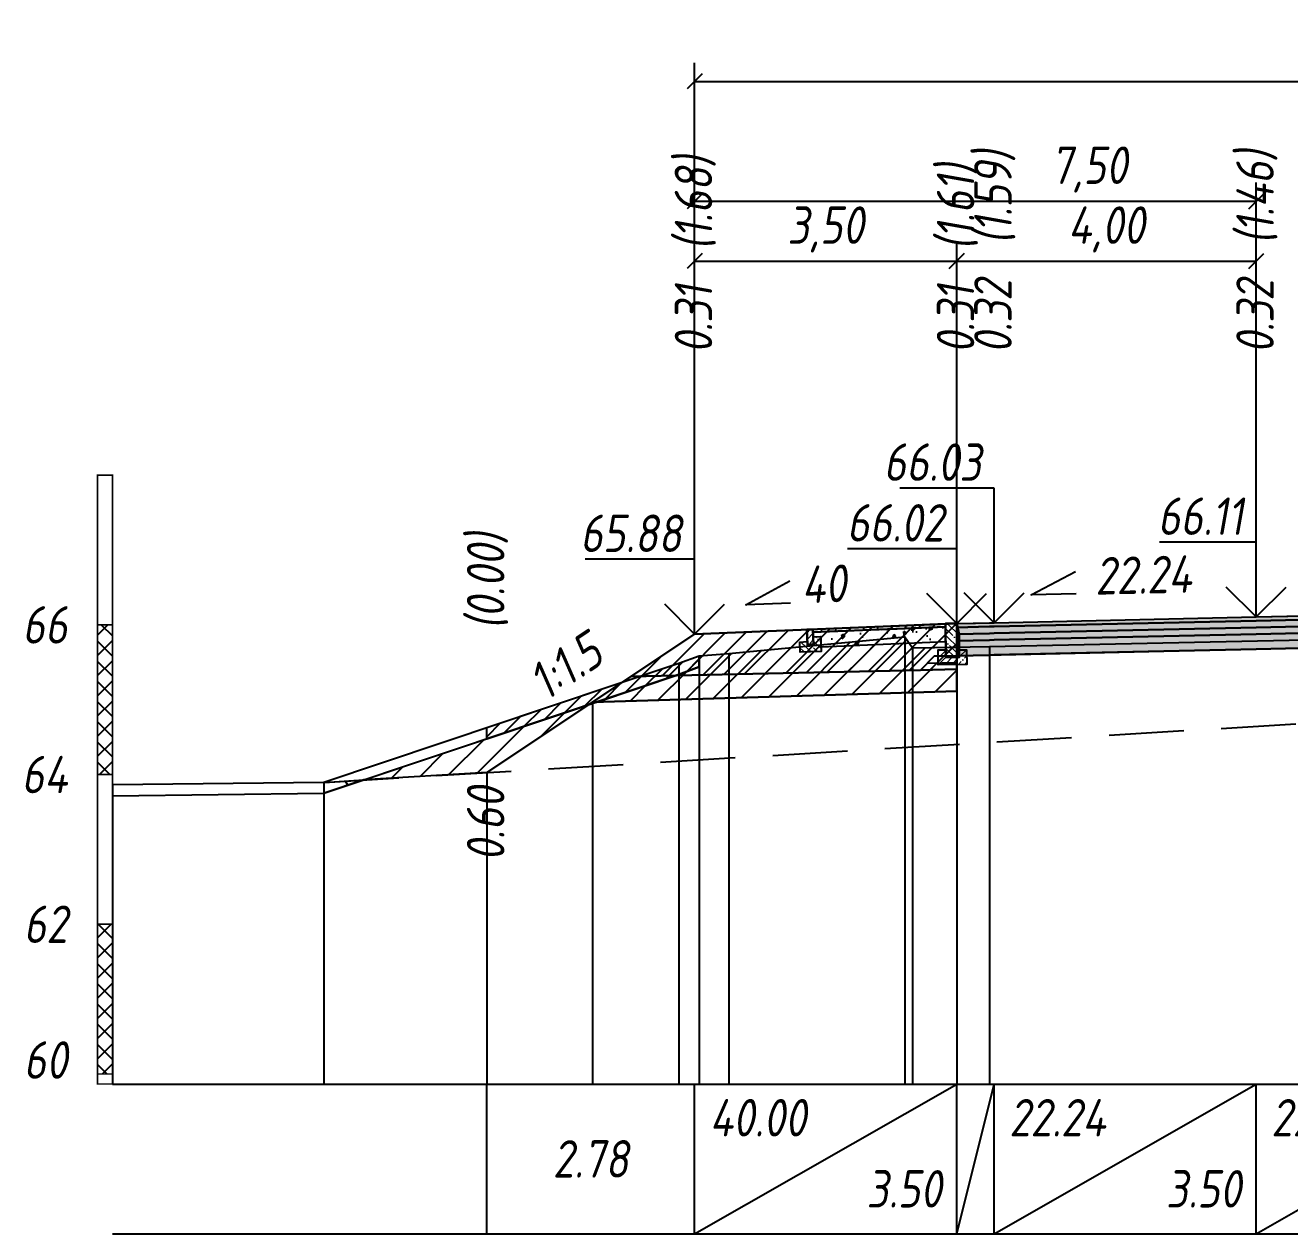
# Model space of a CAD drawing. Extents: x -717 to 1451, y -133302 to 233.
# Drawn here: x -408.2 to -323.8, y -124867.8 to -124787 of the extents above; entities that cross this region are included whole.
import ezdxf
from ezdxf.enums import TextEntityAlignment as Align

# ---------------------------------------------------------------- set-up
doc = ezdxf.new("R2010")
doc.units = 0
doc.linetypes.add('штриховая', pattern=[0.75, 0.5, -0.25])
for name, color, linetype in [('Интерполированный поперечник', 2, 'Continuous'), ('КОД_399', 252, 'Continuous'), ('Код_514', 1, 'Continuous'), ('Контур_0', 7, 'Continuous'), ('Контур_2521', 7, 'Continuous'), ('Контур_2564', 7, 'Continuous'), ('Контур_2660', 7, 'Continuous'), ('Контур_2665', 7, 'Continuous'), ('Контур_400', 7, 'Continuous'), ('Контур_508', 7, 'Continuous'), ('Контур_512', 7, 'Continuous'), ('Контур_513', 7, 'Continuous'), ('Контур_818', 7, 'Continuous'), ('Красный поперечник', 1, 'Continuous'), ('Линейка абсолютных высот', 7, 'Continuous'), ('Объём_2501', 7, 'Continuous'), ('Объём_2564', 7, 'Continuous'), ('Объём_2650', 7, 'Continuous'), ('Объём_2660', 7, 'Continuous'), ('Объём_2661', 7, 'Continuous'), ('Объём_2665', 7, 'Continuous'), ('Объём_2666', 7, 'Continuous'), ('Объём_2667', 7, 'Continuous'), ('Объём_2668', 7, 'Continuous'), ('Объём_2669', 7, 'Continuous'), ('Объём_2675', 7, 'Continuous'), ('Откосы', 7, 'Continuous'), ('Отметки покрытия', 7, 'Continuous'), ('Рабочие отметки', 7, 'Continuous'), ('Рабочие отметки доп.', 7, 'Continuous'), ('Слои выравнивания', 7, 'Continuous'), ('Таблица', 7, 'Continuous'), ('Уклоны проезжей части', 7, 'Continuous'), ('Черный поперечник', 3, 'Continuous')]:
    doc.layers.add(name, color=color, linetype=linetype)
for name, color, linetype, true_color in [('Контур_2540', 2, 'Continuous', 0xffff00), ('Контур_2560', 2, 'Continuous', 0xffff00), ('Контур_2561', 7, 'Continuous', 0xff8040), ('Контур_2562', 3, 'Continuous', 0x00ff00), ('Контур_2563', 7, 'Continuous', 0xff8000), ('Контур_2570', 7, 'Continuous', 0x80ff00), ('Контур_2725', 7, 'Continuous', 0x323232), ('Контур_2736', 4, 'Continuous', 0x00ffff), ('Контур_2737', 4, 'Continuous', 0x00ffff), ('Контур_2738', 4, 'Continuous', 0x00ffff), ('Контур_2739', 4, 'Continuous', 0x00ffff), ('Контур_2741', 4, 'Continuous', 0x00ffff), ('Контур_2742', 4, 'Continuous', 0x00ffff), ('Контур_2743', 4, 'Continuous', 0x00ffff), ('Контур_2744', 7, 'Continuous', 0xa4ffff), ('Контур_2745', 7, 'Continuous', 0xa4ffff), ('Контур_2747', 4, 'Continuous', 0x00ffff), ('Контур_2748', 4, 'Continuous', 0x00ffff), ('Контур_2749', 4, 'Continuous', 0x00ffff), ('Контур_2750', 4, 'Continuous', 0x00ffff), ('Контур_2751', 4, 'Continuous', 0x00ffff), ('Контур_2752', 4, 'Continuous', 0x00ffff), ('Контур_2760', 7, 'Continuous', 0x323232), ('Контур_2761', 7, 'Continuous', 0x323232), ('Контур_2762', 7, 'Continuous', 0x323232), ('Контур_2763', 7, 'Continuous', 0x323232), ('Контур_402', 7, 'Continuous', 0xff6464), ('Контур_703', 4, 'Continuous', 0x00ffff), ('Контур_705', 4, 'Continuous', 0x00ffff), ('Контур_707', 4, 'Continuous', 0x00ffff), ('Контур_720', 131, 'Continuous', 0xaaffff), ('Объём_2520', 7, 'Continuous', 0x80ffff), ('Объём_2540', 2, 'Continuous', 0xffff00), ('Объём_2560', 2, 'Continuous', 0xffff00), ('Объём_2561', 7, 'Continuous', 0xff8040), ('Объём_2562', 3, 'Continuous', 0x00ff00), ('Объём_2563', 7, 'Continuous', 0xff8000), ('Объём_2570', 7, 'Continuous', 0x80ff00), ('Объём_2600', 7, 'Continuous', 0x808000), ('Объём_2746', 2, 'Continuous', 0xffff00)]:
    doc.layers.add(name, color=color, linetype=linetype, true_color=true_color)
doc.styles.get("Standard").update_dxf_attribs({"font": 'txt', "height": 2.5})
doc.styles.add('М', font='romand.shx', dxfattribs={"width": 0.8, "oblique": 10, "height": 2.5})
doc.dimstyles.new('ISO-25', dxfattribs={"dimtxt": 2.5, "dimasz": 2.5, "dimexe": 1.25, "dimexo": 0.625, "dimtad": 1, "dimtxsty": 'Standard', "dimcen": 2.5, "dimadec": 0, "dimazin": 0, "dimtfac": 1, "dimtmove": 0, "dimatfit": 3, "dimfxl": 1, "dimarcsym": 0})
pattern_1 = [(45.00000125, (-482.4172, 51.2456), (-0.6735192404, 0.673519211), []), (135.0000003, (-482.4172, 51.2456), (-0.673519222, -0.67351923), [])]
pattern_2 = [(45, (-482.4172, 51.2456), (-0.898025612, 0.898025612), [])]

# ---------------------------------------------------------------- blocks, each defined once
blk = doc.blocks.new('_Oblique')
at = {"color": 0, "linetype": 'ByBlock', "lineweight": -2}
blk.add_line((-0.5, -0.5), (0.5, 0.5), dxfattribs=at)
blk = doc.blocks.new('*D2633')
at = {"color": 0, "lineweight": -2, "transparency": 16777216}
for p, q in [((-363.541, -124827.133), (-363.541, -124801.529)), ((-346.041, -124826.433), (-346.041, -124801.529)), ((-363.541, -124802.779), (-346.041, -124802.779))]:
    blk.add_line(p, q, dxfattribs=at)
at = {"layer": 'Defpoints', "color": 0, "transparency": 16777216}
for p in [(-346.041, -124802.779), (-346.041, -124827.058), (-363.541, -124827.758)]:
    blk.add_point(p, dxfattribs=at)
at = {"color": 0, "lineweight": -2, "transparency": 16777216, "rotation": 180}
blk.add_blockref('_Oblique', (-363.541, -124802.779), dxfattribs=at)
at = {"color": 0, "lineweight": -2, "transparency": 16777216}
blk.add_blockref('_Oblique', (-346.041, -124802.779), dxfattribs=at)
at = {"color": 0, "transparency": 16777216, "insert": (-354.791, -124800.666), "char_height": 2.5, "width": 9.58333, "attachment_point": 5, "style": 'М'}
blk.add_mtext('3,50', dxfattribs=at)
blk = doc.blocks.new('*D2635')
at = {"color": 0, "lineweight": -2, "transparency": 16777216}
for p, q in [((-346.041, -124826.433), (-346.041, -124801.529)), ((-326.041, -124825.988), (-326.041, -124801.529)), ((-346.041, -124802.779), (-326.041, -124802.779))]:
    blk.add_line(p, q, dxfattribs=at)
at = {"layer": 'Defpoints', "color": 0, "transparency": 16777216}
for p in [(-326.041, -124802.779), (-346.041, -124827.058), (-326.041, -124826.613)]:
    blk.add_point(p, dxfattribs=at)
at = {"color": 0, "lineweight": -2, "transparency": 16777216, "rotation": 180}
blk.add_blockref('_Oblique', (-346.041, -124802.779), dxfattribs=at)
at = {"color": 0, "lineweight": -2, "transparency": 16777216}
blk.add_blockref('_Oblique', (-326.041, -124802.779), dxfattribs=at)
at = {"color": 0, "transparency": 16777216, "insert": (-336.041, -124800.666), "char_height": 2.5, "width": 9.16667, "attachment_point": 5, "style": 'М'}
blk.add_mtext('4,00', dxfattribs=at)
blk = doc.blocks.new('*D2638')
at = {"color": 0, "lineweight": -2, "transparency": 16777216}
for p, q in [((-363.541, -124827.133), (-363.541, -124797.529)), ((-326.041, -124825.988), (-326.041, -124797.529)), ((-363.541, -124798.779), (-326.041, -124798.779))]:
    blk.add_line(p, q, dxfattribs=at)
at = {"layer": 'Defpoints', "color": 0, "transparency": 16777216}
for p in [(-326.041, -124798.779), (-326.041, -124826.613), (-363.541, -124827.758)]:
    blk.add_point(p, dxfattribs=at)
at = {"color": 0, "lineweight": -2, "transparency": 16777216, "rotation": 180}
blk.add_blockref('_Oblique', (-363.541, -124798.779), dxfattribs=at)
at = {"color": 0, "lineweight": -2, "transparency": 16777216}
blk.add_blockref('_Oblique', (-326.041, -124798.779), dxfattribs=at)
at = {"color": 0, "transparency": 16777216, "insert": (-337.198, -124796.666), "char_height": 2.5, "width": 9.58333, "attachment_point": 5, "style": 'М'}
blk.add_mtext('7,50', dxfattribs=at)
blk = doc.blocks.new('*D2639')
at = {"color": 0, "lineweight": -2, "transparency": 16777216}
for p, q in [((-363.541, -124827.133), (-363.541, -124789.529)), ((-227.019, -124825.682), (-227.019, -124789.529)), ((-363.541, -124790.779), (-227.019, -124790.779))]:
    blk.add_line(p, q, dxfattribs=at)
at = {"layer": 'Defpoints', "color": 0, "transparency": 16777216}
for p in [(-227.019, -124790.779), (-227.019, -124826.307), (-363.541, -124827.758)]:
    blk.add_point(p, dxfattribs=at)
at = {"color": 0, "lineweight": -2, "transparency": 16777216, "rotation": 180}
blk.add_blockref('_Oblique', (-363.541, -124790.779), dxfattribs=at)
at = {"color": 0, "lineweight": -2, "transparency": 16777216}
blk.add_blockref('_Oblique', (-227.019, -124790.779), dxfattribs=at)
at = {"color": 0, "transparency": 16777216, "insert": (-295.28, -124788.666), "char_height": 2.5, "width": 12.08333, "attachment_point": 5, "style": 'М'}
blk.add_mtext('27,30', dxfattribs=at)
blk = doc.blocks.new('Тротуар1')
at = {"linetype": 'Continuous', "lineweight": 13}
h = blk.add_hatch(dxfattribs=at)
h.set_pattern_fill('ANSI35', scale=5, angle=90)
h.set_pattern_definition([(135, (-1541.6927, -4801.9416), (-0.88388348, -0.88388348), []), (135, (-1541.6927, -4801.0577), (-0.88388348, -0.88388348), [1.5625, -0.3125, 0, -0.3125])])
h.paths.add_polyline_path([(-16.72, -1.24), (-17.72, -1.24), (-17.72, -2.24), (-18.52, -2.24), (-18.52, -1.85), (-19.52, -1.89), (-19.52, -3.24), (-16.72, -3.24)])
h = blk.add_hatch(dxfattribs=at)
h.set_pattern_fill('ANSI35', scale=5)
h.set_pattern_definition([(45, (-1541.6927, -4800.4416), (-0.88388348, 0.88388348), []), (45, (-1540.8088, -4800.4416), (-0.88388348, 0.88388348), [1.5625, -0.3125, 0, -0.3125])])
h.paths.add_polyline_path([(-17.72, -0.24), (-18.52, -0.24), (-18.52, -2.24), (-17.72, -2.24)])
at = {"linetype": 'Continuous'}
h = blk.add_hatch(dxfattribs=at)
h.set_pattern_fill('ANSI31', color=256, scale=15, angle=45, style=0)
h.set_pattern_definition([(90, (-1932.1888, -4954.235), (-1.875, 3e-16), [])])
h.paths.add_polyline_path([(0, 0), (-17.72, -0.24), (-17.71, -0.63), (-11.04, -0.58), (0, -0.4)])
at = {"layer": 'КОД_399'}
h = blk.add_hatch(dxfattribs=at)
h.set_pattern_fill('AR-CONC', scale=0.7, angle=45, style=0)
h.set_pattern_definition([(95, (-1932.189, -4954.235), (3.860864, 3.2396496), [0.525, -5.775]), (40, (-1932.189, -4954.235), (-4.409945, 3.036377), [0.42, -4.62]), (145.45144, (-1931.867, -4953.965), (-0.549081, 6.2760265), [0.4461813, -4.907995]), (91.1842, (-1933.179, -4953.245), (6.101854, 4.4632964), [0.7875, -8.6625]), (141.63564, (-1932.67, -4952.873), (-0.1953, 9.447982), [0.669272, -7.361996]), (36.18416, (-1933.179, -4953.245), (-0.1953, 9.447982), [0.63, -6.93]), (66, (-1932.4363, -4952.9975), (4.947401, 0.9616773), [0.525, -5.775]), (11, (-1932.4363, -4952.9975), (-2.38496, 4.793659), [0.42, -4.62]), (116.45144, (-1932.024, -4952.9174), (2.562441, 5.7553363), [0.4461813, -4.907995]), (82.5, (-1932.1888, -4954.235), (-1.5875523, 1.7079287), [0, -4.564, 0, -4.69, 0, -4.6375]), (52.5, (-1932.1888, -4954.235), (-0.6501106, 3.2543661), [0, -2.674, 0, -4.459, 0, -1.7675]), (12.5, (-1933.2926, -4955.3388), (2.7539272, 2.5306453), [0, -1.75, 0, -5.46, 0, -7.245]), (2.5, (-1933.7876, -4955.8337), (2.3911299, 3.3821186), [0, -2.275, 0, -3.626, 0, -5.145])])
h.paths.add_polyline_path([(0, -0.4), (-17.71, -0.63), (-17.72, -1.24), (-16.71, -1.24), (-16.72, -2.62), (-0.07, -2.41)])
at = {"linetype": 'Continuous'}
blk.add_lwpolyline([(-17.72, -1.24), (-16.72, -1.24), (-16.72, -3.24), (-19.52, -3.24), (-19.52, -1.89), (-18.52, -1.85)], dxfattribs=at)
at = {"color": 7, "lineweight": 30}
for points in [[(-18.52, -0.24), (-18.52, -2.24), (-17.72, -2.24), (-17.72, -0.24), (-18.52, -0.24)], [(-8.6, -0.53), (0, -0.4)]]:
    blk.add_lwpolyline(points, dxfattribs=at)
for points in [[(0, 0), (-17.72, -0.24), (-17.72, -0.63), (0, -0.4)], [(0, -0.4), (-17.71, -0.63), (-17.72, -1.24), (-16.71, -1.24), (-16.72, -2.62), (-0.07, -2.39)]]:
    blk.add_lwpolyline(points, close=True)
blk = doc.blocks.new('БР100.30.18')
at = {"linetype": 'Continuous', "lineweight": 13}
h = blk.add_hatch(dxfattribs=at)
h.set_pattern_fill('ANSI35', scale=5)
h.set_pattern_definition([(45, (-1504.996, -4799.2297), (-0.88388348, 0.88388348), []), (45, (-1504.1121, -4799.2297), (-0.88388348, 0.88388348), [1.5625, -0.3125, 0, -0.3125])])
h.paths.add_polyline_path([(0.3, 3.47), (1.8, 3.47), (1.8, -1.03), (0, -1.03), (0, 1.97)])
h = blk.add_hatch(dxfattribs=at)
h.set_pattern_fill('ANSI35', scale=5, angle=90)
h.set_pattern_definition([(135, (-1504.996, -4800.7297), (-0.88388348, -0.88388348), []), (135, (-1504.996, -4799.8458), (-0.88388348, -0.88388348), [1.5625, -0.3125, 0, -0.3125])])
h.paths.add_polyline_path([(-1, -0.03), (0, -0.03), (0, -1.03), (1.8, -1.03), (1.8, -0.03), (2.8, -0.03), (2.8, -2.03), (-1, -2.03)])
at = {"color": 7, "lineweight": 30}
blk.add_lwpolyline([(1.8, -1.03), (0, -1.03), (0, 1.97), (0.3, 3.47), (1.8, 3.47)], close=True, dxfattribs=at)
at = {"linetype": 'Continuous'}
blk.add_lwpolyline([(0, -0.03), (-1, -0.03), (-1, -2.03), (2.8, -2.03), (2.8, -0.03), (1.8, -0.03)], dxfattribs=at)

msp = doc.modelspace()

# ---------------------------------------------------------------- hatches: boundary and pattern name
at = {"layer": 'Линейка абсолютных высот'}
h = msp.add_hatch(dxfattribs=at)
h.set_pattern_fill('ANSI37', scale=0.3, style=0)
h.set_pattern_definition(pattern_1)
h.paths.add_polyline_path([(-402.417, -124837.079), (-402.417, -124827.079), (-403.417, -124827.079), (-403.417, -124837.079)])
h = msp.add_hatch(dxfattribs=at)
h.set_pattern_fill('ANSI37', scale=0.3, style=0)
h.set_pattern_definition(pattern_1)
h.paths.add_polyline_path([(-402.417, -124857.079), (-402.417, -124847.079), (-403.417, -124847.079), (-403.417, -124857.079)])
at = {"layer": 'Объём_2563'}
h = msp.add_hatch(dxfattribs=at)
h.set_pattern_fill('ANSI31', color=256, scale=0.3)
h.set_pattern_definition([(45, (-482.4172, 51.2456), (-0.673519209, 0.673519209), [])])
h.paths.add_polyline_path([(-363.541, -124827.696), (-346.041, -124826.996), (-346.041, -124829.146), (-347.541, -124829.179), (-348.461, -124830.1), (-367.791, -124830.53)])
at = {"layer": 'Объём_2570'}
h = msp.add_hatch(dxfattribs=at)
h.set_pattern_fill('ANSI31', color=256, scale=0.2)
h.set_pattern_definition([(45, (-482.41724, 51.2456), (-0.449012806, 0.449012806), [])])
h.paths.add_polyline_path([(-363.239, -124829.892), (-364.593, -124830.394), (-377.417, -124834.688), (-377.417, -124833.938), (-364.593, -124829.644), (-363.239, -124829.142)])
at = {"layer": 'Объём_2600'}
h = msp.add_hatch(dxfattribs=at)
h.set_pattern_fill('ANSI31', color=6, scale=0.4)
h.set_pattern_definition(pattern_2)
h.paths.add_polyline_path([(-346.041, -124831.514), (-370.094, -124832.236), (-364.593, -124830.394), (-363.239, -124829.892), (-363.239, -124829.142), (-361.247, -124829.001), (-349.494, -124827.869), (-348.994, -124828.619), (-346.041, -124828.564)])
h = msp.add_hatch(dxfattribs=at)
h.set_pattern_fill('ANSI31', color=6, scale=0.4)
h.set_pattern_definition(pattern_2)
h.paths.add_polyline_path([(-370.61, -124832.409), (-377.417, -124836.947), (-385.641, -124837.442)])
h = msp.add_hatch(dxfattribs=at)
h.set_pattern_fill('HONEY', color=5, scale=0.3)
h.set_pattern_definition([(0, (-482.4172, 51.2456), (1.42875, 0.8248891935), [0.9525, -1.905]), (120, (-482.4172, 51.2456), (-1.428749997, 0.824889199), [0.9525, -1.905]), (60, (-482.4172, 51.2456), (3e-09, 1.6497783924), [-1.905, 0.9525])])
h.paths.add_polyline_path([(-388.276, -124838.324), (-388.276, -124837.6), (-385.641, -124837.442)])
at = {"layer": 'Слои выравнивания'}
for color, points in [(2, [(-346.041, -124826.996), (-343.858, -124826.947), (-343.541, -124826.94), (-326.041, -124826.551), (-313.307, -124826.268), (-308.541, -124826.162), (-287.791, -124825.717), (-287.791, -124825.967), (-308.541, -124826.412), (-313.307, -124826.518), (-326.041, -124826.801), (-343.541, -124827.19), (-343.858, -124827.197), (-346.041, -124827.246)]), (3, [(-346.041, -124827.246), (-343.858, -124827.197), (-343.541, -124827.19), (-326.041, -124826.801), (-313.307, -124826.518), (-308.541, -124826.412), (-287.791, -124825.967), (-287.791, -124826.417), (-308.541, -124826.862), (-313.307, -124826.968), (-326.041, -124827.251), (-343.541, -124827.64), (-343.858, -124827.647), (-346.041, -124827.696)]), (4, [(-346.041, -124827.696), (-343.858, -124827.647), (-343.541, -124827.64), (-326.041, -124827.251), (-313.307, -124826.968), (-308.541, -124826.862), (-287.791, -124826.417), (-287.791, -124826.867), (-308.541, -124827.312), (-313.307, -124827.418), (-326.041, -124827.701), (-343.541, -124828.09), (-343.858, -124828.097), (-346.041, -124828.146)]), (5, [(-346.041, -124828.146), (-343.858, -124828.097), (-343.541, -124828.09), (-326.041, -124827.701), (-313.307, -124827.418), (-308.541, -124827.312), (-287.791, -124826.867), (-287.791, -124827.867), (-308.541, -124828.312), (-313.307, -124828.418), (-326.041, -124828.701), (-343.541, -124829.09), (-343.858, -124829.097), (-346.041, -124829.146)])]:
    msp.add_hatch(color=color, dxfattribs=at).paths.add_polyline_path(points)

# ---------------------------------------------------------------- linework, layer by layer
at = {"layer": 'Интерполированный поперечник', "linetype": 'штриховая', "ltscale": 10, "flags": 128}
msp.add_lwpolyline([(-388.276, -124837.6), (-244.104, -124828.928)], dxfattribs=at)
at = {"layer": 'Код_514'}
for p, q in [((-377.417, -124867.754), (-377.417, -124857.754)), ((-363.541, -124867.754), (-363.541, -124857.754)), ((-363.541, -124867.754), (-346.041, -124857.754)), ((-346.041, -124867.754), (-346.041, -124857.754)), ((-346.041, -124867.754), (-343.541, -124857.754)), ((-343.541, -124867.754), (-343.541, -124857.754)), ((-343.541, -124867.754), (-326.041, -124857.754)), ((-326.041, -124867.754), (-326.041, -124857.754)), ((-326.041, -124867.754), (-308.541, -124857.754))]:
    msp.add_line(p, q, dxfattribs=at)
at = {"layer": 'Контур_0', "flags": 128}
for points in [[(-363.541, -124827.696), (-377.417, -124836.947), (-377.417, -124836.947), (-377.417, -124836.947), (-377.417, -124836.947), (-377.417, -124836.947), (-377.417, -124836.947), (-377.417, -124836.947), (-377.417, -124836.947), (-377.417, -124836.947), (-377.417, -124836.947), (-377.417, -124836.947), (-377.417, -124836.947), (-377.417, -124836.947), (-377.417, -124836.947), (-377.417, -124836.947)], [(-363.541, -124827.696), (-377.417, -124836.947), (-377.417, -124836.947), (-377.417, -124836.947), (-377.417, -124836.947), (-377.417, -124836.947), (-377.417, -124836.947), (-377.417, -124836.947), (-377.417, -124836.947), (-377.417, -124836.947), (-377.417, -124836.947), (-377.417, -124836.947), (-377.417, -124836.947), (-377.417, -124836.947), (-377.417, -124836.947), (-377.417, -124836.947), (-377.417, -124836.947), (-377.417, -124836.947), (-377.417, -124836.947), (-377.417, -124836.947), (-377.417, -124836.947), (-377.417, -124836.947), (-377.417, -124836.947), (-377.417, -124836.947), (-377.417, -124836.947), (-377.417, -124836.947), (-377.417, -124836.947), (-377.417, -124836.947), (-377.417, -124836.947), (-377.417, -124836.947)], [(-367.791, -124830.53), (-348.461, -124830.1), (-347.541, -124829.179), (-346.041, -124829.146)], [(-347.541, -124829.179), (-346.041, -124829.146), (-346.041, -124830.046), (-348.461, -124830.1), (-347.541, -124829.179), (-347.541, -124829.179)]]:
    msp.add_lwpolyline(points, dxfattribs=at)
at = {"layer": 'Контур_2521', "color": 250, "flags": 128}
msp.add_lwpolyline([(-348.001, -124829.639), (-346.041, -124829.596)], dxfattribs=at)
at = {"layer": 'Контур_2540', "flags": 128}
msp.add_lwpolyline([(-348.461, -124830.1), (-346.041, -124830.046), (-346.041, -124831.514), (-370.363, -124832.244), (-367.791, -124830.53), (-348.461, -124830.1), (-348.461, -124830.1)], dxfattribs=at)
at = {"layer": 'Контур_2560', "flags": 128}
msp.add_lwpolyline([(-363.541, -124827.696), (-363.541, -124827.696), (-363.541, -124827.696), (-346.041, -124826.996)], dxfattribs=at)
at = {"layer": 'Контур_2561', "flags": 128}
msp.add_lwpolyline([(-346.041, -124826.996), (-346.041, -124826.996), (-363.541, -124827.696), (-363.541, -124827.696), (-346.041, -124826.996)], dxfattribs=at)
at = {"layer": 'Контур_2562', "flags": 128}
msp.add_lwpolyline([(-363.541, -124827.696), (-363.541, -124827.696), (-363.541, -124827.696), (-363.541, -124827.696), (-363.541, -124827.696)], dxfattribs=at)
at = {"layer": 'Контур_2563', "flags": 128}
msp.add_lwpolyline([(-363.541, -124827.696), (-346.041, -124826.996), (-346.041, -124829.146), (-347.541, -124829.179), (-348.461, -124830.1), (-367.791, -124830.53), (-363.541, -124827.696), (-363.541, -124827.696)], dxfattribs=at)
at = {"layer": 'Контур_2564', "flags": 128}
msp.add_lwpolyline([(-363.541, -124827.696), (-346.041, -124826.996)], dxfattribs=at)
at = {"layer": 'Контур_2570', "flags": 128}
msp.add_lwpolyline([(-402.417, -124838.504), (-388.302, -124838.333), (-388.302, -124838.333), (-364.593, -124830.394), (-363.239, -124829.892), (-363.239, -124829.142), (-361.247, -124829.001), (-349.494, -124827.869), (-348.994, -124828.619), (-343.858, -124828.523), (-313.307, -124827.869), (-287.791, -124827.493), (-269.343, -124827.221), (-264.034, -124827.114), (-262.58, -124827.151), (-254.172, -124826.565), (-254.172, -124827.315), (-245.046, -124829.454), (-244.162, -124829.656), (-244.162, -124829.656), (-244.009, -124829.665), (-224.061, -124831.022), (-223.653, -124831.006), (-189.093, -124829.575)], dxfattribs=at)
at = {"layer": 'Контур_2660', "flags": 128}
msp.add_lwpolyline([(-370.363, -124832.244), (-346.041, -124831.514)], dxfattribs=at)
at = {"layer": 'Контур_2665', "flags": 128}
msp.add_lwpolyline([(-363.541, -124827.696), (-363.541, -124827.696)], dxfattribs=at)
at = {"layer": 'Контур_2725', "flags": 128}
msp.add_lwpolyline([(-346.041, -124829.146), (-343.858, -124829.097), (-343.541, -124829.09), (-326.041, -124828.701), (-313.307, -124828.418), (-308.541, -124828.312), (-287.791, -124827.867), (-269.343, -124828.023), (-267.041, -124828.043), (-264.034, -124828.069)], dxfattribs=at)
at = {"layer": 'Контур_2736', "flags": 128}
msp.add_lwpolyline([(-363.541, -124827.696), (-377.417, -124836.947)], dxfattribs=at)
at = {"layer": 'Контур_2737', "flags": 128}
msp.add_lwpolyline([(-377.417, -124836.947), (-377.417, -124836.947)], dxfattribs=at)
at = {"layer": 'Контур_2738', "flags": 128}
msp.add_lwpolyline([(-377.417, -124836.947), (-377.417, -124836.947)], dxfattribs=at)
at = {"layer": 'Контур_2739', "flags": 128}
msp.add_lwpolyline([(-377.417, -124836.947), (-377.417, -124836.947)], dxfattribs=at)
at = {"layer": 'Контур_2741', "flags": 128}
msp.add_lwpolyline([(-377.417, -124836.947), (-377.417, -124836.947)], dxfattribs=at)
at = {"layer": 'Контур_2742', "flags": 128}
msp.add_lwpolyline([(-377.417, -124836.947), (-377.417, -124836.947)], dxfattribs=at)
at = {"layer": 'Контур_2743', "flags": 128}
msp.add_lwpolyline([(-377.417, -124836.947), (-377.417, -124836.947)], dxfattribs=at)
at = {"layer": 'Контур_2744', "flags": 128}
msp.add_lwpolyline([(-377.417, -124836.947), (-377.417, -124836.947)], dxfattribs=at)
msp.add_lwpolyline([(-377.417, -124836.947), (-377.417, -124836.947)], dxfattribs=at)
msp.add_lwpolyline([(-377.417, -124836.947), (-377.417, -124836.947)], dxfattribs=at)
msp.add_lwpolyline([(-377.417, -124836.947), (-377.417, -124836.947)], dxfattribs=at)
msp.add_lwpolyline([(-377.417, -124836.947), (-377.417, -124836.947)], dxfattribs=at)
msp.add_lwpolyline([(-377.417, -124836.947), (-377.417, -124836.947)], dxfattribs=at)
at = {"layer": 'Контур_2745', "flags": 128}
msp.add_lwpolyline([(-377.417, -124836.947), (-377.417, -124836.947)], dxfattribs=at)
msp.add_lwpolyline([(-377.417, -124836.947), (-377.417, -124836.947)], dxfattribs=at)
msp.add_lwpolyline([(-377.417, -124836.947), (-377.417, -124836.947)], dxfattribs=at)
msp.add_lwpolyline([(-377.417, -124836.947), (-377.417, -124836.947)], dxfattribs=at)
msp.add_lwpolyline([(-377.417, -124836.947), (-377.417, -124836.947)], dxfattribs=at)
msp.add_lwpolyline([(-377.417, -124836.947), (-377.417, -124836.947)], dxfattribs=at)
at = {"layer": 'Контур_2747', "flags": 128}
msp.add_lwpolyline([(-377.417, -124836.947), (-377.417, -124836.947)], dxfattribs=at)
at = {"layer": 'Контур_2748', "flags": 128}
msp.add_lwpolyline([(-377.417, -124836.947), (-377.417, -124836.947)], dxfattribs=at)
at = {"layer": 'Контур_2749', "flags": 128}
msp.add_lwpolyline([(-377.417, -124836.947), (-377.417, -124836.947)], dxfattribs=at)
at = {"layer": 'Контур_2750', "flags": 128}
msp.add_lwpolyline([(-377.417, -124836.947), (-377.417, -124836.947)], dxfattribs=at)
at = {"layer": 'Контур_2751', "flags": 128}
msp.add_lwpolyline([(-377.417, -124836.947), (-377.417, -124836.947)], dxfattribs=at)
at = {"layer": 'Контур_2752', "flags": 128}
msp.add_lwpolyline([(-377.417, -124836.947), (-377.417, -124836.947)], dxfattribs=at)
at = {"layer": 'Контур_2760', "flags": 128}
msp.add_lwpolyline([(-346.041, -124826.996), (-343.858, -124826.947), (-343.541, -124826.94), (-326.041, -124826.551), (-313.307, -124826.268), (-308.541, -124826.162), (-287.791, -124825.717), (-269.343, -124825.873), (-267.041, -124825.893), (-264.034, -124825.919)], dxfattribs=at)
at = {"layer": 'Контур_2761', "flags": 128}
msp.add_lwpolyline([(-346.041, -124827.246), (-343.858, -124827.197), (-343.541, -124827.19), (-326.041, -124826.801), (-313.307, -124826.518), (-308.541, -124826.412), (-287.791, -124825.967), (-269.343, -124826.123), (-267.041, -124826.143), (-264.034, -124826.169)], dxfattribs=at)
at = {"layer": 'Контур_2762', "flags": 128}
msp.add_lwpolyline([(-346.041, -124827.696), (-343.858, -124827.647), (-343.541, -124827.64), (-326.041, -124827.251), (-313.307, -124826.968), (-308.541, -124826.862), (-287.791, -124826.417), (-269.343, -124826.573), (-267.041, -124826.593), (-264.034, -124826.619)], dxfattribs=at)
at = {"layer": 'Контур_2763', "flags": 128}
msp.add_lwpolyline([(-346.041, -124828.146), (-343.858, -124828.097), (-343.541, -124828.09), (-326.041, -124827.701), (-313.307, -124827.418), (-308.541, -124827.312), (-287.791, -124826.867), (-269.343, -124827.023), (-267.041, -124827.043), (-264.034, -124827.069)], dxfattribs=at)
at = {"layer": 'Контур_400', "flags": 128}
msp.add_lwpolyline([(-346.041, -124826.996), (-343.541, -124826.94), (-343.541, -124826.94), (-326.041, -124826.551), (-326.041, -124826.551), (-326.041, -124826.551), (-326.041, -124826.551), (-308.541, -124826.162), (-287.791, -124825.717)], dxfattribs=at)
at = {"layer": 'Контур_402', "flags": 128}
msp.add_lwpolyline([(-370.363, -124832.244), (-346.041, -124831.514), (-346.041, -124829.146), (-308.541, -124828.312), (-287.791, -124827.867), (-267.041, -124828.043), (-264.034, -124828.069), (-264.034, -124830.48), (-218.623, -124831.842)], dxfattribs=at)
at = {"layer": 'Контур_508', "flags": 128}
msp.add_lwpolyline([(-377.417, -124836.947), (-370.363, -124832.244), (-346.041, -124831.514), (-346.041, -124829.146), (-308.541, -124828.312), (-287.791, -124827.867), (-267.041, -124828.043), (-264.034, -124828.069), (-264.034, -124830.48), (-218.623, -124831.842), (-218.623, -124831.695), (-216.844, -124831.695), (-214.093, -124829.86)], dxfattribs=at)
at = {"layer": 'Контур_512', "flags": 128}
msp.add_lwpolyline([(-377.417, -124836.947), (-370.363, -124832.244), (-346.041, -124831.514)], dxfattribs=at)
at = {"layer": 'Контур_513', "flags": 128}
msp.add_lwpolyline([(-377.417, -124836.947), (-370.363, -124832.244), (-346.041, -124831.514), (-346.041, -124829.146), (-308.541, -124828.312), (-287.791, -124827.867), (-267.041, -124828.043), (-264.034, -124828.069), (-264.034, -124830.48), (-218.623, -124831.842), (-218.623, -124831.695), (-216.844, -124831.695), (-214.093, -124829.86)], dxfattribs=at)
at = {"layer": 'Контур_703', "flags": 128}
for points in [[(-363.541, -124827.696), (-377.417, -124836.947)], [(-377.417, -124836.947), (-377.417, -124836.947)]]:
    msp.add_lwpolyline(points, dxfattribs=at)
at = {"layer": 'Контур_705', "flags": 128}
msp.add_lwpolyline([(-377.417, -124836.947), (-377.417, -124836.947)], dxfattribs=at)
at = {"layer": 'Контур_707', "flags": 128}
msp.add_lwpolyline([(-377.417, -124836.947), (-377.417, -124836.947)], dxfattribs=at)
at = {"layer": 'Контур_720', "flags": 128}
msp.add_lwpolyline([(-377.417, -124836.947), (-377.417, -124836.947)], dxfattribs=at)
at = {"layer": 'Контур_818', "flags": 128}
msp.add_lwpolyline([(-377.417, -124834.688), (-364.593, -124830.394), (-363.239, -124829.892), (-363.239, -124829.142), (-361.247, -124829.001), (-349.494, -124827.869), (-348.994, -124828.619), (-343.858, -124828.523), (-313.307, -124827.869), (-287.791, -124827.493), (-269.343, -124827.221), (-264.034, -124827.114), (-262.58, -124827.151), (-254.172, -124826.565), (-254.172, -124827.315), (-245.046, -124829.454), (-244.162, -124829.656), (-244.162, -124829.656), (-244.009, -124829.665), (-224.061, -124831.022), (-223.653, -124831.006), (-214.093, -124830.61)], dxfattribs=at)
at = {"layer": 'Красный поперечник'}
for p, q in [((-343.541, -124826.94), (-326.041, -124826.551)), ((-326.041, -124826.551), (-308.541, -124826.162)), ((-363.541, -124827.696), (-346.041, -124826.996)), ((-346.041, -124826.996), (-343.541, -124826.94)), ((-377.417, -124836.947), (-363.541, -124827.696)), ((-346.041, -124831.514), (-346.041, -124857.754)), ((-370.363, -124832.244), (-370.363, -124857.754)), ((-377.417, -124836.947), (-377.417, -124857.754))]:
    msp.add_line(p, q, dxfattribs=at)
at = {"layer": 'Линейка абсолютных высот', "color": 7, "const_width": 0.1, "flags": 128}
for points in [[(-402.417, -124827.079), (-402.417, -124817.079), (-403.417, -124817.079), (-403.417, -124827.079), (-402.417, -124827.079)], [(-402.417, -124837.079), (-402.417, -124827.079), (-403.417, -124827.079), (-403.417, -124837.079), (-402.417, -124837.079)], [(-402.417, -124847.079), (-402.417, -124837.079), (-403.417, -124837.079), (-403.417, -124847.079), (-402.417, -124847.079)], [(-402.417, -124857.079), (-402.417, -124847.079), (-403.417, -124847.079), (-403.417, -124857.079), (-402.417, -124857.079)], [(-402.417, -124857.754), (-402.417, -124857.079), (-403.417, -124857.079), (-403.417, -124857.754), (-402.417, -124857.754)]]:
    msp.add_lwpolyline(points, dxfattribs=at)
at = {"layer": 'Объём_2501', "flags": 128}
for points in [[(-346.041, -124826.996), (-343.541, -124826.94), (-343.541, -124826.94), (-326.041, -124826.551), (-326.041, -124826.551), (-326.041, -124826.551), (-326.041, -124826.551), (-308.541, -124826.162), (-287.791, -124825.717)], [(-346.041, -124826.996), (-343.541, -124826.94), (-343.541, -124826.94), (-326.041, -124826.551)]]:
    msp.add_lwpolyline(points, dxfattribs=at)
at = {"layer": 'Объём_2520', "color": 250, "flags": 128}
msp.add_lwpolyline([(-347.541, -124829.179), (-346.041, -124829.146), (-346.041, -124830.046), (-348.461, -124830.1), (-347.541, -124829.179), (-347.541, -124829.179)], dxfattribs=at)
msp.add_lwpolyline([(-347.541, -124829.179), (-346.041, -124829.146), (-346.041, -124830.046), (-348.461, -124830.1), (-347.541, -124829.179), (-347.541, -124829.179)], dxfattribs=at)
at = {"layer": 'Объём_2540', "flags": 128}
msp.add_lwpolyline([(-348.461, -124830.1), (-346.041, -124830.046), (-346.041, -124831.514), (-370.363, -124832.244), (-367.791, -124830.53), (-348.461, -124830.1), (-348.461, -124830.1)], dxfattribs=at)
msp.add_lwpolyline([(-348.461, -124830.1), (-346.041, -124830.046), (-346.041, -124831.514), (-370.363, -124832.244), (-367.791, -124830.53), (-348.461, -124830.1), (-348.461, -124830.1)], dxfattribs=at)
at = {"layer": 'Объём_2560', "flags": 128}
msp.add_lwpolyline([(-363.541, -124827.696), (-363.541, -124827.696), (-363.541, -124827.696), (-346.041, -124826.996)], dxfattribs=at)
msp.add_lwpolyline([(-363.541, -124827.696), (-363.541, -124827.696), (-363.541, -124827.696), (-346.041, -124826.996)], dxfattribs=at)
at = {"layer": 'Объём_2561', "flags": 128}
msp.add_lwpolyline([(-346.041, -124826.996), (-346.041, -124826.996), (-363.541, -124827.696), (-363.541, -124827.696), (-346.041, -124826.996)], dxfattribs=at)
msp.add_lwpolyline([(-346.041, -124826.996), (-346.041, -124826.996), (-363.541, -124827.696), (-363.541, -124827.696), (-346.041, -124826.996)], dxfattribs=at)
at = {"layer": 'Объём_2562', "flags": 128}
msp.add_lwpolyline([(-363.541, -124827.696), (-363.541, -124827.696), (-363.541, -124827.696), (-363.541, -124827.696), (-363.541, -124827.696)], dxfattribs=at)
msp.add_lwpolyline([(-363.541, -124827.696), (-363.541, -124827.696), (-363.541, -124827.696), (-363.541, -124827.696), (-363.541, -124827.696)], dxfattribs=at)
at = {"layer": 'Объём_2563', "color": 250, "flags": 128}
msp.add_lwpolyline([(-363.541, -124827.696), (-346.041, -124826.996), (-346.041, -124829.146), (-347.541, -124829.179), (-348.461, -124830.1), (-367.791, -124830.53), (-363.541, -124827.696), (-363.541, -124827.696)], dxfattribs=at)
msp.add_lwpolyline([(-363.541, -124827.696), (-346.041, -124826.996), (-346.041, -124829.146), (-347.541, -124829.179), (-348.461, -124830.1), (-367.791, -124830.53), (-363.541, -124827.696), (-363.541, -124827.696)], dxfattribs=at)
at = {"layer": 'Объём_2564', "flags": 128}
msp.add_lwpolyline([(-363.541, -124827.696), (-346.041, -124826.996)], dxfattribs=at)
msp.add_lwpolyline([(-363.541, -124827.696), (-346.041, -124826.996)], dxfattribs=at)
at = {"layer": 'Объём_2570', "flags": 128}
msp.add_lwpolyline([(-363.239, -124829.892), (-364.593, -124830.394), (-377.417, -124834.688), (-377.417, -124833.938), (-364.593, -124829.644), (-363.239, -124829.142), (-363.239, -124829.892), (-363.239, -124829.892)], dxfattribs=at)
msp.add_lwpolyline([(-363.239, -124829.892), (-364.593, -124830.394), (-377.417, -124834.688), (-377.417, -124833.938), (-364.593, -124829.644), (-363.239, -124829.142), (-363.239, -124829.892), (-363.239, -124829.892)], dxfattribs=at)
at = {"layer": 'Объём_2600', "color": 5, "flags": 128}
for points in [[(-370.61, -124832.409), (-370.363, -124832.244), (-370.094, -124832.236), (-370.61, -124832.409), (-370.61, -124832.409)], [(-370.61, -124832.409), (-370.363, -124832.244), (-370.094, -124832.236), (-370.61, -124832.409), (-370.61, -124832.409)], [(-388.276, -124838.324), (-388.276, -124837.6), (-385.641, -124837.442), (-388.276, -124838.324), (-388.276, -124838.324)], [(-388.276, -124838.324), (-388.276, -124837.6), (-385.641, -124837.442), (-388.276, -124838.324), (-388.276, -124838.324)]]:
    msp.add_lwpolyline(points, dxfattribs=at)
at = {"layer": 'Объём_2650', "color": 6, "flags": 128}
for points in [[(-346.041, -124831.514), (-370.094, -124832.236), (-364.593, -124830.394), (-363.239, -124829.892), (-363.239, -124829.142), (-361.247, -124829.001), (-349.494, -124827.869), (-348.994, -124828.619), (-346.041, -124828.564), (-346.041, -124831.514), (-346.041, -124831.514)], [(-346.041, -124831.514), (-370.094, -124832.236), (-364.593, -124830.394), (-363.239, -124829.892), (-363.239, -124829.142), (-361.247, -124829.001), (-349.494, -124827.869), (-348.994, -124828.619), (-346.041, -124828.564), (-346.041, -124831.514), (-346.041, -124831.514)], [(-370.61, -124832.409), (-377.417, -124836.947), (-385.641, -124837.442), (-370.61, -124832.409), (-370.61, -124832.409)], [(-370.61, -124832.409), (-377.417, -124836.947), (-385.641, -124837.442), (-370.61, -124832.409), (-370.61, -124832.409)]]:
    msp.add_lwpolyline(points, dxfattribs=at)
at = {"layer": 'Объём_2660', "flags": 128}
msp.add_lwpolyline([(-370.363, -124832.244), (-346.041, -124831.514)], dxfattribs=at)
msp.add_lwpolyline([(-370.363, -124832.244), (-346.041, -124831.514)], dxfattribs=at)
at = {"layer": 'Объём_2661', "flags": 128}
msp.add_lwpolyline([(-363.541, -124827.696), (-377.417, -124836.947)], dxfattribs=at)
msp.add_lwpolyline([(-363.541, -124827.696), (-377.417, -124836.947)], dxfattribs=at)
at = {"layer": 'Объём_2665', "flags": 128}
msp.add_lwpolyline([(-363.541, -124827.696), (-363.541, -124827.696)], dxfattribs=at)
msp.add_lwpolyline([(-363.541, -124827.696), (-363.541, -124827.696)], dxfattribs=at)
at = {"layer": 'Объём_2666', "flags": 128}
msp.add_lwpolyline([(-363.541, -124827.696), (-377.417, -124836.947)], dxfattribs=at)
msp.add_lwpolyline([(-363.541, -124827.696), (-377.417, -124836.947)], dxfattribs=at)
at = {"layer": 'Объём_2667', "flags": 128}
msp.add_lwpolyline([(-377.417, -124836.947), (-377.417, -124836.947)], dxfattribs=at)
msp.add_lwpolyline([(-377.417, -124836.947), (-377.417, -124836.947)], dxfattribs=at)
msp.add_lwpolyline([(-377.417, -124836.947), (-377.417, -124836.947)], dxfattribs=at)
msp.add_lwpolyline([(-377.417, -124836.947), (-377.417, -124836.947)], dxfattribs=at)
at = {"layer": 'Объём_2668', "flags": 128}
msp.add_lwpolyline([(-377.417, -124836.947), (-377.417, -124836.947)], dxfattribs=at)
msp.add_lwpolyline([(-377.417, -124836.947), (-377.417, -124836.947)], dxfattribs=at)
msp.add_lwpolyline([(-377.417, -124836.947), (-377.417, -124836.947)], dxfattribs=at)
msp.add_lwpolyline([(-377.417, -124836.947), (-377.417, -124836.947)], dxfattribs=at)
at = {"layer": 'Объём_2669', "flags": 128}
msp.add_lwpolyline([(-377.417, -124836.947), (-377.417, -124836.947)], dxfattribs=at)
msp.add_lwpolyline([(-377.417, -124836.947), (-377.417, -124836.947)], dxfattribs=at)
msp.add_lwpolyline([(-377.417, -124836.947), (-377.417, -124836.947)], dxfattribs=at)
msp.add_lwpolyline([(-377.417, -124836.947), (-377.417, -124836.947)], dxfattribs=at)
at = {"layer": 'Объём_2675', "flags": 128}
msp.add_lwpolyline([(-377.417, -124836.947), (-377.417, -124836.947)], dxfattribs=at)
msp.add_lwpolyline([(-377.417, -124836.947), (-377.417, -124836.947)], dxfattribs=at)
msp.add_lwpolyline([(-377.417, -124836.947), (-377.417, -124836.947)], dxfattribs=at)
msp.add_lwpolyline([(-377.417, -124836.947), (-377.417, -124836.947)], dxfattribs=at)
msp.add_lwpolyline([(-377.417, -124836.947), (-377.417, -124836.947)], dxfattribs=at)
msp.add_lwpolyline([(-377.417, -124836.947), (-377.417, -124836.947)], dxfattribs=at)
msp.add_lwpolyline([(-377.417, -124836.947), (-377.417, -124836.947)], dxfattribs=at)
msp.add_lwpolyline([(-377.417, -124836.947), (-377.417, -124836.947)], dxfattribs=at)
msp.add_lwpolyline([(-377.417, -124836.947), (-377.417, -124836.947)], dxfattribs=at)
msp.add_lwpolyline([(-377.417, -124836.947), (-377.417, -124836.947)], dxfattribs=at)
msp.add_lwpolyline([(-377.417, -124836.947), (-377.417, -124836.947)], dxfattribs=at)
msp.add_lwpolyline([(-377.417, -124836.947), (-377.417, -124836.947)], dxfattribs=at)
msp.add_lwpolyline([(-377.417, -124836.947), (-377.417, -124836.947)], dxfattribs=at)
msp.add_lwpolyline([(-377.417, -124836.947), (-377.417, -124836.947)], dxfattribs=at)
msp.add_lwpolyline([(-377.417, -124836.947), (-377.417, -124836.947)], dxfattribs=at)
msp.add_lwpolyline([(-377.417, -124836.947), (-377.417, -124836.947)], dxfattribs=at)
msp.add_lwpolyline([(-377.417, -124836.947), (-377.417, -124836.947)], dxfattribs=at)
msp.add_lwpolyline([(-377.417, -124836.947), (-377.417, -124836.947)], dxfattribs=at)
msp.add_lwpolyline([(-377.417, -124836.947), (-377.417, -124836.947)], dxfattribs=at)
msp.add_lwpolyline([(-377.417, -124836.947), (-377.417, -124836.947)], dxfattribs=at)
msp.add_lwpolyline([(-377.417, -124836.947), (-377.417, -124836.947)], dxfattribs=at)
msp.add_lwpolyline([(-377.417, -124836.947), (-377.417, -124836.947)], dxfattribs=at)
msp.add_lwpolyline([(-377.417, -124836.947), (-377.417, -124836.947)], dxfattribs=at)
msp.add_lwpolyline([(-377.417, -124836.947), (-377.417, -124836.947)], dxfattribs=at)
at = {"layer": 'Объём_2746', "flags": 128}
msp.add_lwpolyline([(-363.239, -124829.892), (-363.239, -124829.142), (-361.247, -124829.001), (-349.494, -124827.869), (-348.994, -124828.619), (-348.994, -124831.603), (-370.094, -124832.236), (-364.593, -124830.394), (-363.239, -124829.892), (-363.239, -124829.892)], dxfattribs=at)
msp.add_lwpolyline([(-363.239, -124829.892), (-363.239, -124829.142), (-361.247, -124829.001), (-349.494, -124827.869), (-348.994, -124828.619), (-348.994, -124831.603), (-370.094, -124832.236), (-364.593, -124830.394), (-363.239, -124829.892), (-363.239, -124829.892)], dxfattribs=at)
at = {"layer": 'Откосы', "color": 1, "flags": 128}
for points in [[(-338.068, -124825.007), (-341.068, -124825.074), (-338.102, -124823.508)], [(-357.135, -124825.631), (-360.133, -124825.75), (-357.195, -124824.132)]]:
    msp.add_lwpolyline(points, dxfattribs=at)
at = {"layer": 'Отметки покрытия', "color": 1}
for p, q in [((-343.541, -124817.94), (-349.841, -124817.94)), ((-343.541, -124826.94), (-343.541, -124817.94)), ((-346.041, -124821.996), (-353.341, -124821.996)), ((-346.041, -124826.996), (-346.041, -124821.996)), ((-326.041, -124821.551), (-332.491, -124821.551)), ((-326.041, -124826.551), (-326.041, -124821.551)), ((-363.541, -124822.696), (-370.841, -124822.696)), ((-363.541, -124827.696), (-363.541, -124822.696)), ((-326.041, -124826.551), (-328.041, -124824.551)), ((-326.041, -124826.551), (-324.041, -124824.551)), ((-363.541, -124827.696), (-365.541, -124825.696)), ((-363.541, -124827.696), (-361.541, -124825.696)), ((-346.041, -124826.996), (-348.041, -124824.996)), ((-346.041, -124826.996), (-344.041, -124824.996)), ((-343.541, -124826.94), (-345.541, -124824.94)), ((-343.541, -124826.94), (-341.541, -124824.94))]:
    msp.add_line(p, q, dxfattribs=at)
at = {"layer": 'Слои выравнивания'}
msp.add_line((-346.041, -124826.996), (-346.041, -124857.754), dxfattribs=at)
at = {"layer": 'Слои выравнивания', "color": 2, "flags": 128}
msp.add_lwpolyline([(-346.041, -124826.996), (-343.858, -124826.947), (-343.541, -124826.94), (-326.041, -124826.551), (-313.307, -124826.268), (-308.541, -124826.162), (-287.791, -124825.717), (-287.791, -124825.967), (-308.541, -124826.412), (-313.307, -124826.518), (-326.041, -124826.801), (-343.541, -124827.19), (-343.858, -124827.197), (-346.041, -124827.246)], close=True, dxfattribs=at)
at = {"layer": 'Слои выравнивания', "color": 3, "flags": 128}
msp.add_lwpolyline([(-346.041, -124827.246), (-343.858, -124827.197), (-343.541, -124827.19), (-326.041, -124826.801), (-313.307, -124826.518), (-308.541, -124826.412), (-287.791, -124825.967), (-287.791, -124826.417), (-308.541, -124826.862), (-313.307, -124826.968), (-326.041, -124827.251), (-343.541, -124827.64), (-343.858, -124827.647), (-346.041, -124827.696)], close=True, dxfattribs=at)
at = {"layer": 'Слои выравнивания', "color": 4, "flags": 128}
msp.add_lwpolyline([(-346.041, -124827.696), (-343.858, -124827.647), (-343.541, -124827.64), (-326.041, -124827.251), (-313.307, -124826.968), (-308.541, -124826.862), (-287.791, -124826.417), (-287.791, -124826.867), (-308.541, -124827.312), (-313.307, -124827.418), (-326.041, -124827.701), (-343.541, -124828.09), (-343.858, -124828.097), (-346.041, -124828.146)], close=True, dxfattribs=at)
at = {"layer": 'Слои выравнивания', "color": 5, "flags": 128}
msp.add_lwpolyline([(-346.041, -124828.146), (-343.858, -124828.097), (-343.541, -124828.09), (-326.041, -124827.701), (-313.307, -124827.418), (-308.541, -124827.312), (-287.791, -124826.867), (-287.791, -124827.867), (-308.541, -124828.312), (-313.307, -124828.418), (-326.041, -124828.701), (-343.541, -124829.09), (-343.858, -124829.097), (-346.041, -124829.146)], close=True, dxfattribs=at)
at = {"layer": 'Таблица'}
for p, q in [((-402.417, -124857.754), (-189.093, -124857.754)), ((-402.417, -124867.754), (-189.093, -124867.754))]:
    msp.add_line(p, q, dxfattribs=at)
at = {"layer": 'Черный поперечник', "color": 7}
for p, q in [((-349.494, -124827.869), (-349.494, -124857.754)), ((-361.247, -124829.001), (-361.247, -124857.754)), ((-348.994, -124828.619), (-348.994, -124857.754)), ((-343.858, -124828.523), (-343.858, -124857.754)), ((-364.593, -124829.644), (-364.593, -124857.754)), ((-363.239, -124829.142), (-363.239, -124857.754)), ((-402.417, -124837.754), (-402.417, -124857.754)), ((-388.302, -124837.583), (-388.302, -124857.754))]:
    msp.add_line(p, q, dxfattribs=at)
at = {"layer": 'Черный поперечник', "flags": 128}
msp.add_lwpolyline([(-402.417, -124837.754), (-388.302, -124837.583), (-364.593, -124829.644), (-363.239, -124829.142), (-361.247, -124829.001), (-349.494, -124827.869), (-348.994, -124828.619), (-343.858, -124828.523), (-313.307, -124827.869), (-287.791, -124827.493), (-269.343, -124827.221), (-264.034, -124827.114), (-262.58, -124827.151), (-254.172, -124826.565), (-245.046, -124828.704), (-244.162, -124828.906), (-244.009, -124828.915), (-224.061, -124830.272), (-223.653, -124830.256), (-189.093, -124828.825)], dxfattribs=at)

# ---------------------------------------------------------------- block references
at = {"xscale": 0.4999999999999988, "yscale": 0.4999999999999988, "zscale": 0.4999999999999988, "rotation": 1.68230503072331}
msp.add_blockref('Тротуар1', (-346.791, -124827.002), dxfattribs=at)
at = {"lineweight": 18, "xscale": -0.5, "yscale": 0.5, "zscale": 0.5, "rotation": 0.4544826301507409}
msp.add_blockref('БР100.30.18', (-345.877, -124828.728), dxfattribs=at)

# ---------------------------------------------------------------- texts
at = {"layer": 'Код_514', "style": 'М', "oblique": 10, "width": 0.8}
for s, p in [('40.00', (-362.541, -124858.754)), ('22.24', (-342.541, -124858.754)), ('22.24', (-325.041, -124858.754))]:
    msp.add_text(s, height=2.5, dxfattribs=at).set_placement(p, align=Align.TOP_LEFT)
msp.add_text('2.78', height=2.5, dxfattribs=at).set_placement((-370.479, -124862.754), align=Align.MIDDLE_CENTER)
for p in [(-347.041, -124866.754), (-327.041, -124866.754)]:
    msp.add_text('3.50', height=2.5, dxfattribs=at).set_placement(p, align=Align.BOTTOM_RIGHT)
at = {"layer": 'Линейка абсолютных высот', "style": 'М', "oblique": 10, "width": 0.8}
for s, p in [('66', (-405.417, -124827.079)), ('64', (-405.417, -124837.079)), ('62', (-405.417, -124847.079)), ('60', (-405.417, -124856.152))]:
    msp.add_text(s, height=2.5, dxfattribs=at).set_placement(p, align=Align.MIDDLE_RIGHT)
at = {"layer": 'Отметки покрытия', "color": 1, "style": 'М', "oblique": 10, "width": 0.8}
for s, p in [('66.03', (-344.4, -124818.209)), ('66.11', (-326.9, -124821.82)), ('65.88', (-364.4, -124822.964)), ('66.02', (-346.9, -124822.264))]:
    msp.add_text(s, height=2.5, dxfattribs=at).set_placement(p, align=Align.BOTTOM_RIGHT)
at = {"layer": 'Рабочие отметки', "color": 1, "style": 'М', "oblique": 10, "width": 0.8}
for s, p in [('0.32', (-343.619, -124808.939)), ('0.32', (-326.119, -124808.939)), ('0.31', (-363.619, -124808.939)), ('0.31', (-346.119, -124808.939))]:
    msp.add_text(s, height=2.5, rotation=90, dxfattribs=at).set_placement(p, align=Align.MIDDLE_LEFT)
msp.add_text('0.60', height=2.5, rotation=90, dxfattribs=at).set_placement((-377.495, -124837.878), align=Align.MIDDLE_RIGHT)
at = {"layer": 'Рабочие отметки доп.', "color": 1, "style": 'М', "oblique": 10, "width": 0.8}
for s, p in [('(1.59)', (-343.619, -124801.639)), ('(1.46)', (-326.119, -124801.639)), ('(1.68)', (-363.619, -124802.039)), ('(1.61)', (-346.119, -124802.039)), ('(0.00)', (-377.495, -124827.378))]:
    msp.add_text(s, height=2.5, rotation=90, dxfattribs=at).set_placement(p, align=Align.MIDDLE_LEFT)
at = {"layer": 'Уклоны проезжей части', "color": 1, "style": 'М', "oblique": 10, "width": 0.8}
for s, rotation, p in [('40', 2.29061, (-354.831, -124826.347)), ('22.24', 1.27413, (-333.54, -124825.746)), ('1:1.5', 33.69007, (-371.034, -124831.489))]:
    msp.add_text(s, height=2.5, rotation=rotation, dxfattribs=at).set_placement(p, align=Align.BOTTOM_CENTER)

# ---------------------------------------------------------------- dimensions: what is measured, and where the dimension line sits
at = {"color": 5}
for base, p1, p2, picture, middle in [((-227.019, -124790.779), (-363.541, -124827.758), (-227.019, -124826.307), '*D2639', (-295.28, -124788.666)), ((-346.041, -124802.779), (-363.541, -124827.758), (-346.041, -124827.058), '*D2633', (-354.791, -124800.666)), ((-326.041, -124802.779), (-346.041, -124827.058), (-326.041, -124826.613), '*D2635', (-336.041, -124800.666))]:
    dim = msp.add_linear_dim(base=base, p1=p1, p2=p2, angle=180, dimstyle='ISO-25', override={"dimasz": 1, "dimlfac": 0.2, "dimzin": 0, "dimtxsty": 'М', "dimblk1": 'Oblique', "dimblk2": 'Oblique', "dimsah": 1}, dxfattribs=at)
    dim.commit()
    dim.dimension.update_dxf_attribs({"geometry": picture, "text_midpoint": middle})
dim = msp.add_linear_dim(base=(-326.041, -124798.779), p1=(-363.541, -124827.758), p2=(-326.041, -124826.613), angle=180, dimstyle='ISO-25', override={"dimasz": 1, "dimlfac": 0.2, "dimzin": 0, "dimtxsty": 'М', "dimblk1": 'Oblique', "dimblk2": 'Oblique', "dimsah": 1}, dxfattribs=at)
dim.commit()
dim.dimension.update_dxf_attribs({"geometry": '*D2638', "text_midpoint": (-337.198, -124798.779), "dimtype": 160})

doc.saveas('drawing.dxf')
